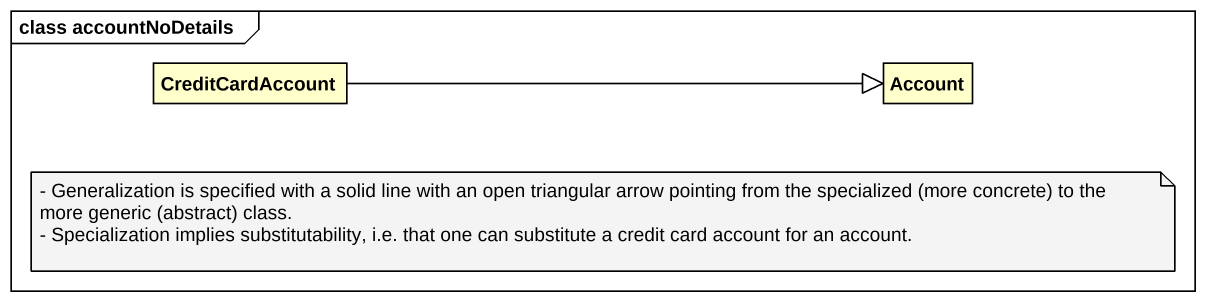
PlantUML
@startuml
mainframe class accountNoDetails
hide circle
hide empty members
class CreditCardAccount #FFFFCC
class Account #FFFFCC
CreditCardAccount -right-|> Account
note as N1
  - Generalization is specified with a solid line with an open triangular arrow pointing from the specialized (more concrete) to the more generic (abstract) class.
  - Specialization implies substitutability, i.e. that one can substitute a credit card account for an account.
end note
@enduml
